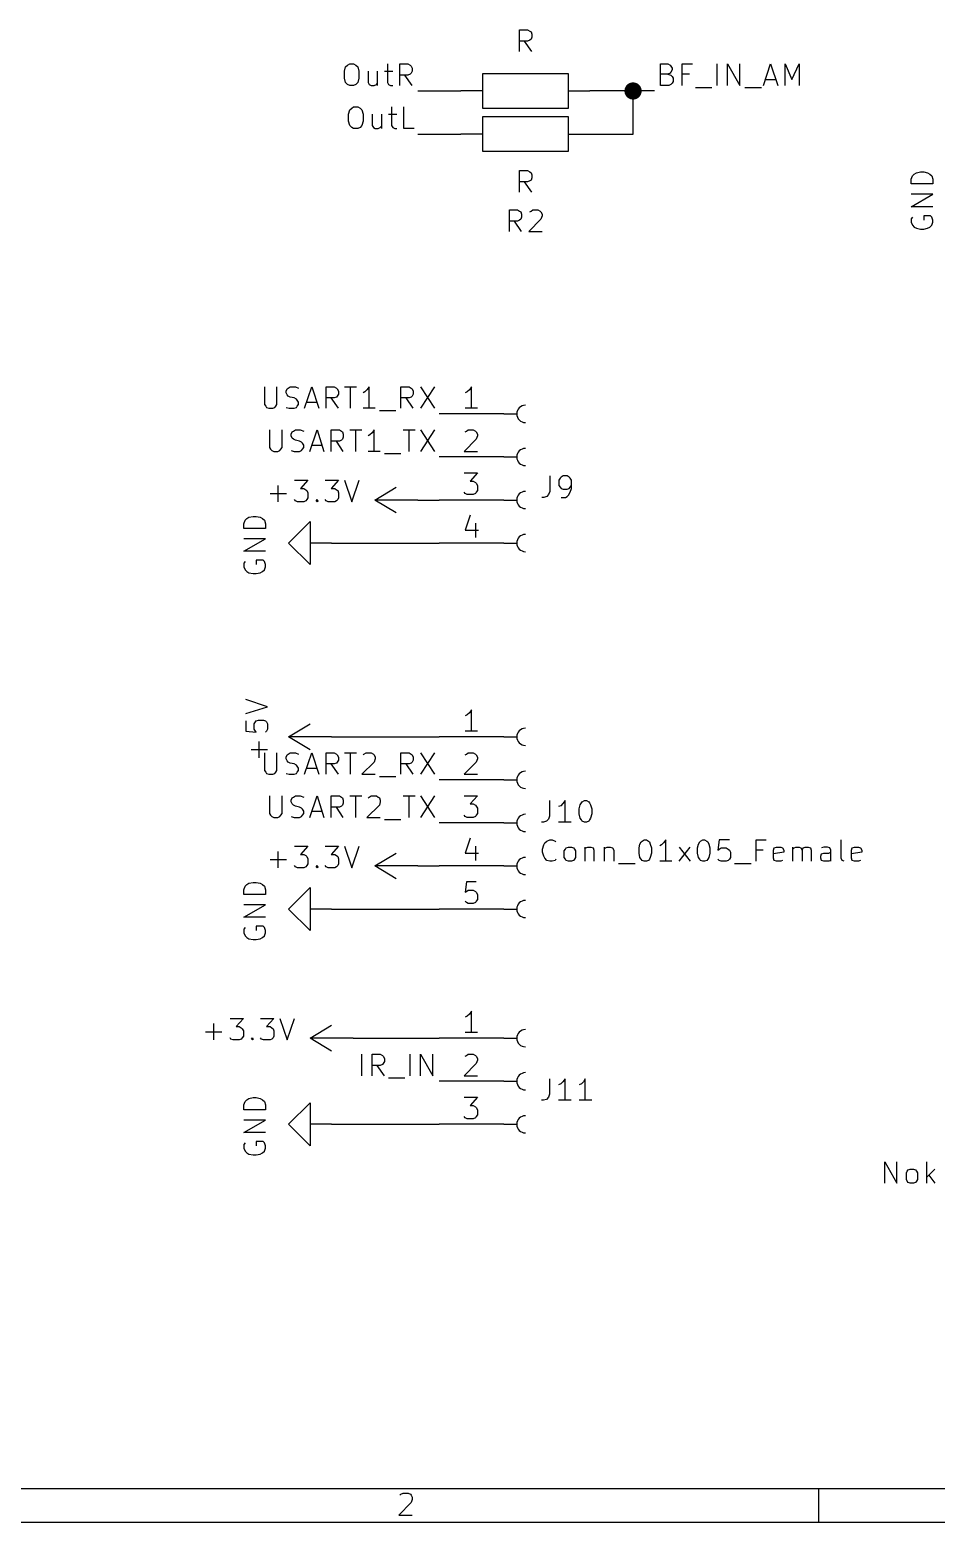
# Model space of a CAD drawing. Extents: x 0.4 to 11.3, y -7.9 to -0.4.
# Drawn here: x 2.499 to 4.604, y -7.874 to -4.408 of the extents above; entities that cross this region are included whole.
import ezdxf

# ---------------------------------------------------------------- set-up
doc = ezdxf.new("R2010")
doc.units = 0
doc.header["$MEASUREMENT"] = 0
for name, color, linetype in [('BLACK', 7, 'CONTINUOUS'), ('CYAN2', 4, 'CONTINUOUS'), ('GREEN2', 3, 'CONTINUOUS'), ('RED2', 1, 'CONTINUOUS')]:
    doc.layers.add(name, color=color, linetype=linetype)

msp = doc.modelspace()

# ---------------------------------------------------------------- linework, layer by layer
at = {"layer": 'BLACK', "linetype": 'CONTINUOUS'}
for p, q in [((3.23, -4.504), (3.232, -4.494)), ((3.23, -4.52), (3.23, -4.504)), ((3.232, -4.494), (3.237, -4.49)), ((3.237, -4.49), (3.242, -4.487)), ((3.242, -4.487), (3.251, -4.487)), ((3.251, -4.487), (3.256, -4.49)), ((3.256, -4.49), (3.261, -4.494)), ((3.261, -4.494), (3.263, -4.504)), ((3.263, -4.504), (3.263, -4.52)), ((3.285, -4.504), (3.285, -4.53)), ((3.306, -4.504), (3.306, -4.537)), ((3.323, -4.504), (3.342, -4.504)), ((3.33, -4.487), (3.33, -4.53)), ((3.358, -4.537), (3.358, -4.487)), ((3.358, -4.487), (3.377, -4.487)), ((3.377, -4.487), (3.382, -4.49)), ((3.382, -4.49), (3.385, -4.492)), ((3.385, -4.492), (3.387, -4.497)), ((3.387, -4.504), (3.385, -4.509)), ((3.387, -4.497), (3.387, -4.504)), ((3.964, -4.537), (3.964, -4.487)), ((3.964, -4.487), (3.981, -4.487)), ((3.981, -4.487), (3.986, -4.49)), ((3.986, -4.49), (3.988, -4.492)), ((3.988, -4.492), (3.991, -4.497)), ((3.991, -4.501), (3.988, -4.506)), ((3.991, -4.497), (3.991, -4.501)), ((4.014, -4.537), (4.014, -4.487)), ((4.014, -4.487), (4.038, -4.487)), ((4.095, -4.537), (4.095, -4.487)), ((4.119, -4.537), (4.119, -4.487)), ((4.119, -4.487), (4.148, -4.537)), ((4.148, -4.537), (4.148, -4.487)), ((4.203, -4.537), (4.219, -4.487)), ((4.219, -4.487), (4.236, -4.537)), ((4.253, -4.537), (4.253, -4.487)), ((4.253, -4.487), (4.269, -4.523)), ((4.269, -4.523), (4.286, -4.487)), ((4.286, -4.487), (4.286, -4.537)), ((3.232, -4.53), (3.23, -4.52)), ((3.237, -4.535), (3.232, -4.53)), ((3.242, -4.537), (3.237, -4.535)), ((3.251, -4.537), (3.242, -4.537)), ((3.256, -4.535), (3.251, -4.537)), ((3.261, -4.53), (3.256, -4.535)), ((3.263, -4.52), (3.261, -4.53)), ((3.285, -4.53), (3.287, -4.535)), ((3.287, -4.535), (3.292, -4.537)), ((3.292, -4.537), (3.299, -4.537)), ((3.299, -4.537), (3.304, -4.535)), ((3.304, -4.535), (3.306, -4.532)), ((3.33, -4.53), (3.332, -4.535)), ((3.332, -4.535), (3.337, -4.537)), ((3.337, -4.537), (3.342, -4.537)), ((3.377, -4.513), (3.358, -4.513)), ((3.387, -4.537), (3.37, -4.513)), ((3.382, -4.511), (3.377, -4.513)), ((3.385, -4.509), (3.382, -4.511)), ((3.981, -4.511), (3.964, -4.511)), ((3.983, -4.537), (3.964, -4.537)), ((3.986, -4.509), (3.981, -4.511)), ((3.981, -4.511), (3.988, -4.513)), ((3.988, -4.535), (3.983, -4.537)), ((3.988, -4.506), (3.986, -4.509)), ((3.988, -4.513), (3.991, -4.516)), ((3.991, -4.532), (3.988, -4.535)), ((3.991, -4.516), (3.993, -4.52)), ((3.993, -4.528), (3.991, -4.532)), ((3.993, -4.52), (3.993, -4.528)), ((4.031, -4.511), (4.014, -4.511)), ((4.207, -4.523), (4.231, -4.523)), ((4.045, -4.542), (4.083, -4.542)), ((4.16, -4.542), (4.198, -4.542)), ((3.239, -4.604), (3.242, -4.594)), ((3.239, -4.62), (3.239, -4.604)), ((3.242, -4.594), (3.247, -4.59)), ((3.247, -4.59), (3.251, -4.587)), ((3.251, -4.587), (3.261, -4.587)), ((3.261, -4.587), (3.266, -4.59)), ((3.266, -4.59), (3.27, -4.594)), ((3.27, -4.594), (3.273, -4.604)), ((3.273, -4.604), (3.273, -4.62)), ((3.294, -4.604), (3.294, -4.63)), ((3.316, -4.604), (3.316, -4.637)), ((3.332, -4.604), (3.351, -4.604)), ((3.339, -4.587), (3.339, -4.63)), ((3.368, -4.637), (3.368, -4.587)), ((3.242, -4.63), (3.239, -4.62)), ((3.247, -4.635), (3.242, -4.63)), ((3.251, -4.637), (3.247, -4.635)), ((3.261, -4.637), (3.251, -4.637)), ((3.266, -4.635), (3.261, -4.637)), ((3.27, -4.63), (3.266, -4.635)), ((3.273, -4.62), (3.27, -4.63)), ((3.294, -4.63), (3.297, -4.635)), ((3.297, -4.635), (3.301, -4.637)), ((3.301, -4.637), (3.308, -4.637)), ((3.308, -4.637), (3.313, -4.635)), ((3.313, -4.635), (3.316, -4.632)), ((3.339, -4.63), (3.342, -4.635)), ((3.342, -4.635), (3.347, -4.637)), ((3.347, -4.637), (3.351, -4.637)), ((3.392, -4.637), (3.368, -4.637)), ((3.044, -5.237), (3.044, -5.278)), ((3.073, -5.278), (3.073, -5.237)), ((3.094, -5.247), (3.097, -5.242)), ((3.094, -5.251), (3.094, -5.247)), ((3.097, -5.256), (3.094, -5.251)), ((3.097, -5.242), (3.099, -5.24)), ((3.099, -5.259), (3.097, -5.256)), ((3.099, -5.24), (3.104, -5.237)), ((3.104, -5.261), (3.099, -5.259)), ((3.104, -5.237), (3.116, -5.237)), ((3.113, -5.263), (3.104, -5.261)), ((3.118, -5.266), (3.113, -5.263)), ((3.116, -5.237), (3.123, -5.24)), ((3.12, -5.268), (3.118, -5.266)), ((3.123, -5.273), (3.12, -5.268)), ((3.137, -5.287), (3.154, -5.237)), ((3.154, -5.237), (3.17, -5.287)), ((3.187, -5.287), (3.187, -5.237)), ((3.187, -5.237), (3.206, -5.237)), ((3.206, -5.263), (3.187, -5.263)), ((3.216, -5.287), (3.199, -5.263)), ((3.206, -5.237), (3.211, -5.24)), ((3.211, -5.261), (3.206, -5.263)), ((3.211, -5.24), (3.213, -5.242)), ((3.213, -5.259), (3.211, -5.261)), ((3.213, -5.242), (3.216, -5.247)), ((3.216, -5.254), (3.213, -5.259)), ((3.216, -5.247), (3.216, -5.254)), ((3.23, -5.237), (3.258, -5.237)), ((3.244, -5.287), (3.244, -5.237)), ((3.277, -5.249), (3.273, -5.251)), ((3.282, -5.244), (3.277, -5.249)), ((3.287, -5.237), (3.282, -5.244)), ((3.287, -5.287), (3.287, -5.237)), ((3.361, -5.287), (3.361, -5.237)), ((3.361, -5.237), (3.38, -5.237)), ((3.38, -5.263), (3.361, -5.263)), ((3.389, -5.287), (3.373, -5.263)), ((3.38, -5.237), (3.385, -5.24)), ((3.385, -5.261), (3.38, -5.263)), ((3.385, -5.24), (3.387, -5.242)), ((3.387, -5.259), (3.385, -5.261)), ((3.387, -5.242), (3.389, -5.247)), ((3.389, -5.254), (3.387, -5.259)), ((3.389, -5.247), (3.389, -5.254)), ((3.406, -5.237), (3.439, -5.287)), ((3.439, -5.237), (3.406, -5.287)), ((3.044, -5.278), (3.047, -5.282)), ((3.047, -5.282), (3.049, -5.285)), ((3.049, -5.285), (3.054, -5.287)), ((3.054, -5.287), (3.063, -5.287)), ((3.063, -5.287), (3.068, -5.285)), ((3.068, -5.285), (3.07, -5.282)), ((3.07, -5.282), (3.073, -5.278)), ((3.094, -5.285), (3.101, -5.287)), ((3.101, -5.287), (3.113, -5.287)), ((3.113, -5.287), (3.118, -5.285)), ((3.118, -5.285), (3.12, -5.282)), ((3.12, -5.282), (3.123, -5.278)), ((3.123, -5.278), (3.123, -5.273)), ((3.142, -5.273), (3.166, -5.273)), ((3.301, -5.287), (3.273, -5.287)), ((3.311, -5.292), (3.349, -5.292)), ((3.056, -5.337), (3.056, -5.378)), ((3.085, -5.378), (3.085, -5.337)), ((3.111, -5.34), (3.116, -5.337)), ((3.116, -5.337), (3.127, -5.337)), ((3.127, -5.337), (3.135, -5.34)), ((3.149, -5.387), (3.166, -5.337)), ((3.166, -5.337), (3.182, -5.387)), ((3.199, -5.387), (3.199, -5.337)), ((3.199, -5.337), (3.218, -5.337)), ((3.218, -5.337), (3.223, -5.34)), ((3.242, -5.337), (3.27, -5.337)), ((3.256, -5.387), (3.256, -5.337)), ((3.299, -5.337), (3.294, -5.344)), ((3.299, -5.387), (3.299, -5.337)), ((3.366, -5.337), (3.394, -5.337)), ((3.38, -5.387), (3.38, -5.337)), ((3.406, -5.337), (3.439, -5.387)), ((3.439, -5.337), (3.406, -5.387)), ((3.106, -5.347), (3.108, -5.342)), ((3.106, -5.351), (3.106, -5.347)), ((3.108, -5.356), (3.106, -5.351)), ((3.108, -5.342), (3.111, -5.34)), ((3.111, -5.359), (3.108, -5.356)), ((3.116, -5.361), (3.111, -5.359)), ((3.125, -5.363), (3.116, -5.361)), ((3.13, -5.366), (3.125, -5.363)), ((3.132, -5.368), (3.13, -5.366)), ((3.135, -5.373), (3.132, -5.368)), ((3.218, -5.363), (3.199, -5.363)), ((3.227, -5.387), (3.211, -5.363)), ((3.223, -5.361), (3.218, -5.363)), ((3.223, -5.34), (3.225, -5.342)), ((3.225, -5.359), (3.223, -5.361)), ((3.225, -5.342), (3.227, -5.347)), ((3.227, -5.354), (3.225, -5.359)), ((3.227, -5.347), (3.227, -5.354)), ((3.289, -5.349), (3.285, -5.351)), ((3.294, -5.344), (3.289, -5.349)), ((3.056, -5.378), (3.058, -5.382)), ((3.058, -5.382), (3.061, -5.385)), ((3.061, -5.385), (3.066, -5.387)), ((3.066, -5.387), (3.075, -5.387)), ((3.075, -5.387), (3.08, -5.385)), ((3.08, -5.385), (3.082, -5.382)), ((3.082, -5.382), (3.085, -5.378)), ((3.106, -5.385), (3.113, -5.387)), ((3.113, -5.387), (3.125, -5.387)), ((3.125, -5.387), (3.13, -5.385)), ((3.13, -5.385), (3.132, -5.382)), ((3.132, -5.382), (3.135, -5.378)), ((3.135, -5.378), (3.135, -5.373)), ((3.154, -5.373), (3.177, -5.373)), ((3.313, -5.387), (3.285, -5.387)), ((3.323, -5.392), (3.361, -5.392)), ((3.044, -6.087), (3.044, -6.128)), ((3.073, -6.128), (3.073, -6.087)), ((3.094, -6.097), (3.097, -6.092)), ((3.094, -6.101), (3.094, -6.097)), ((3.097, -6.092), (3.099, -6.09)), ((3.099, -6.09), (3.104, -6.087)), ((3.104, -6.087), (3.116, -6.087)), ((3.116, -6.087), (3.123, -6.09)), ((3.137, -6.137), (3.154, -6.087)), ((3.154, -6.087), (3.17, -6.137)), ((3.187, -6.137), (3.187, -6.087)), ((3.187, -6.087), (3.206, -6.087)), ((3.206, -6.087), (3.211, -6.09)), ((3.211, -6.09), (3.213, -6.092)), ((3.213, -6.092), (3.216, -6.097)), ((3.216, -6.097), (3.216, -6.104)), ((3.23, -6.087), (3.258, -6.087)), ((3.244, -6.137), (3.244, -6.087)), ((3.273, -6.092), (3.275, -6.09)), ((3.275, -6.09), (3.28, -6.087)), ((3.28, -6.087), (3.292, -6.087)), ((3.292, -6.087), (3.297, -6.09)), ((3.297, -6.09), (3.299, -6.092)), ((3.299, -6.092), (3.301, -6.097)), ((3.301, -6.097), (3.301, -6.101)), ((3.361, -6.137), (3.361, -6.087)), ((3.361, -6.087), (3.38, -6.087)), ((3.38, -6.087), (3.385, -6.09)), ((3.385, -6.09), (3.387, -6.092)), ((3.387, -6.092), (3.389, -6.097)), ((3.389, -6.097), (3.389, -6.104)), ((3.406, -6.087), (3.439, -6.137)), ((3.439, -6.087), (3.406, -6.137)), ((3.044, -6.128), (3.047, -6.132)), ((3.047, -6.132), (3.049, -6.135)), ((3.068, -6.135), (3.07, -6.132)), ((3.07, -6.132), (3.073, -6.128)), ((3.097, -6.106), (3.094, -6.101)), ((3.099, -6.109), (3.097, -6.106)), ((3.104, -6.111), (3.099, -6.109)), ((3.113, -6.113), (3.104, -6.111)), ((3.118, -6.116), (3.113, -6.113)), ((3.12, -6.118), (3.118, -6.116)), ((3.118, -6.135), (3.12, -6.132)), ((3.123, -6.123), (3.12, -6.118)), ((3.12, -6.132), (3.123, -6.128)), ((3.123, -6.128), (3.123, -6.123)), ((3.142, -6.123), (3.166, -6.123)), ((3.206, -6.113), (3.187, -6.113)), ((3.216, -6.137), (3.199, -6.113)), ((3.211, -6.111), (3.206, -6.113)), ((3.213, -6.109), (3.211, -6.111)), ((3.216, -6.104), (3.213, -6.109)), ((3.299, -6.109), (3.27, -6.137)), ((3.301, -6.101), (3.299, -6.109)), ((3.38, -6.113), (3.361, -6.113)), ((3.389, -6.137), (3.373, -6.113)), ((3.385, -6.111), (3.38, -6.113)), ((3.387, -6.109), (3.385, -6.111)), ((3.389, -6.104), (3.387, -6.109)), ((3.049, -6.135), (3.054, -6.137)), ((3.054, -6.137), (3.063, -6.137)), ((3.063, -6.137), (3.068, -6.135)), ((3.094, -6.135), (3.101, -6.137)), ((3.101, -6.137), (3.113, -6.137)), ((3.113, -6.137), (3.118, -6.135)), ((3.27, -6.137), (3.301, -6.137)), ((3.311, -6.142), (3.349, -6.142)), ((3.056, -6.187), (3.056, -6.228)), ((3.085, -6.228), (3.085, -6.187)), ((3.106, -6.197), (3.108, -6.192)), ((3.106, -6.201), (3.106, -6.197)), ((3.108, -6.206), (3.106, -6.201)), ((3.108, -6.192), (3.111, -6.19)), ((3.111, -6.19), (3.116, -6.187)), ((3.116, -6.187), (3.127, -6.187)), ((3.127, -6.187), (3.135, -6.19)), ((3.149, -6.237), (3.166, -6.187)), ((3.166, -6.187), (3.182, -6.237)), ((3.199, -6.237), (3.199, -6.187)), ((3.199, -6.187), (3.218, -6.187)), ((3.218, -6.187), (3.223, -6.19)), ((3.223, -6.19), (3.225, -6.192)), ((3.225, -6.192), (3.227, -6.197)), ((3.227, -6.204), (3.225, -6.209)), ((3.227, -6.197), (3.227, -6.204)), ((3.242, -6.187), (3.27, -6.187)), ((3.256, -6.237), (3.256, -6.187)), ((3.285, -6.192), (3.287, -6.19)), ((3.287, -6.19), (3.292, -6.187)), ((3.292, -6.187), (3.304, -6.187)), ((3.304, -6.187), (3.308, -6.19)), ((3.308, -6.19), (3.311, -6.192)), ((3.311, -6.192), (3.313, -6.197)), ((3.313, -6.201), (3.311, -6.209)), ((3.313, -6.197), (3.313, -6.201)), ((3.366, -6.187), (3.394, -6.187)), ((3.38, -6.237), (3.38, -6.187)), ((3.406, -6.187), (3.439, -6.237)), ((3.439, -6.187), (3.406, -6.237)), ((3.056, -6.228), (3.058, -6.232)), ((3.058, -6.232), (3.061, -6.235)), ((3.061, -6.235), (3.066, -6.237)), ((3.066, -6.237), (3.075, -6.237)), ((3.075, -6.237), (3.08, -6.235)), ((3.08, -6.235), (3.082, -6.232)), ((3.082, -6.232), (3.085, -6.228)), ((3.106, -6.235), (3.113, -6.237)), ((3.111, -6.209), (3.108, -6.206)), ((3.116, -6.211), (3.111, -6.209)), ((3.113, -6.237), (3.125, -6.237)), ((3.125, -6.213), (3.116, -6.211)), ((3.13, -6.216), (3.125, -6.213)), ((3.125, -6.237), (3.13, -6.235)), ((3.132, -6.218), (3.13, -6.216)), ((3.13, -6.235), (3.132, -6.232)), ((3.135, -6.223), (3.132, -6.218)), ((3.132, -6.232), (3.135, -6.228)), ((3.135, -6.228), (3.135, -6.223)), ((3.154, -6.223), (3.177, -6.223)), ((3.218, -6.213), (3.199, -6.213)), ((3.227, -6.237), (3.211, -6.213)), ((3.223, -6.211), (3.218, -6.213)), ((3.225, -6.209), (3.223, -6.211)), ((3.311, -6.209), (3.282, -6.237)), ((3.282, -6.237), (3.313, -6.237)), ((3.323, -6.242), (3.361, -6.242)), ((3.27, -6.837), (3.27, -6.787)), ((3.294, -6.837), (3.294, -6.787)), ((3.294, -6.787), (3.313, -6.787)), ((3.313, -6.787), (3.318, -6.79)), ((3.318, -6.79), (3.32, -6.792)), ((3.32, -6.792), (3.323, -6.797)), ((3.382, -6.837), (3.382, -6.787)), ((3.406, -6.837), (3.406, -6.787)), ((3.406, -6.787), (3.435, -6.837)), ((3.435, -6.837), (3.435, -6.787)), ((3.313, -6.813), (3.294, -6.813)), ((3.323, -6.837), (3.306, -6.813)), ((3.318, -6.811), (3.313, -6.813)), ((3.32, -6.809), (3.318, -6.811)), ((3.323, -6.804), (3.32, -6.809)), ((3.323, -6.797), (3.323, -6.804)), ((3.332, -6.842), (3.37, -6.842)), ((4.485, -7.087), (4.485, -7.037)), ((4.485, -7.037), (4.513, -7.087)), ((4.513, -7.087), (4.513, -7.037)), ((4.535, -7.063), (4.537, -7.059)), ((4.535, -7.078), (4.535, -7.063)), ((4.537, -7.059), (4.539, -7.056)), ((4.539, -7.056), (4.544, -7.054)), ((4.544, -7.054), (4.551, -7.054)), ((4.551, -7.054), (4.556, -7.056)), ((4.556, -7.056), (4.558, -7.059)), ((4.558, -7.059), (4.561, -7.063)), ((4.561, -7.063), (4.561, -7.078)), ((4.582, -7.087), (4.582, -7.037)), ((4.601, -7.054), (4.582, -7.073)), ((4.587, -7.068), (4.601, -7.087)), ((4.537, -7.082), (4.535, -7.078)), ((4.539, -7.085), (4.537, -7.082)), ((4.544, -7.087), (4.539, -7.085)), ((4.551, -7.087), (4.544, -7.087)), ((4.556, -7.085), (4.551, -7.087)), ((4.558, -7.082), (4.556, -7.085)), ((4.561, -7.078), (4.558, -7.082))]:
    msp.add_line(p, q, dxfattribs=at)
at = {"layer": 'CYAN2', "linetype": 'CONTINUOUS'}
for p, q in [((3.636, -4.458), (3.636, -4.408)), ((3.636, -4.408), (3.655, -4.408)), ((3.655, -4.434), (3.636, -4.434)), ((3.665, -4.458), (3.648, -4.434)), ((3.655, -4.408), (3.66, -4.411)), ((3.66, -4.432), (3.655, -4.434)), ((3.66, -4.411), (3.663, -4.413)), ((3.663, -4.43), (3.66, -4.432)), ((3.663, -4.413), (3.665, -4.418)), ((3.665, -4.425), (3.663, -4.43)), ((3.665, -4.418), (3.665, -4.425)), ((3.636, -4.785), (3.636, -4.735)), ((3.636, -4.735), (3.655, -4.735)), ((3.655, -4.735), (3.66, -4.738)), ((3.66, -4.738), (3.663, -4.74)), ((3.663, -4.74), (3.665, -4.745)), ((3.665, -4.745), (3.665, -4.752)), ((4.546, -4.755), (4.549, -4.747)), ((4.549, -4.747), (4.553, -4.743)), ((4.553, -4.743), (4.558, -4.74)), ((4.558, -4.74), (4.568, -4.738)), ((4.568, -4.738), (4.575, -4.738)), ((4.575, -4.738), (4.584, -4.74)), ((4.584, -4.74), (4.589, -4.743)), ((4.589, -4.743), (4.594, -4.747)), ((4.594, -4.747), (4.596, -4.755)), ((3.655, -4.761), (3.636, -4.761)), ((3.665, -4.785), (3.648, -4.761)), ((3.66, -4.759), (3.655, -4.761)), ((3.663, -4.757), (3.66, -4.759)), ((3.665, -4.752), (3.663, -4.757)), ((4.546, -4.766), (4.546, -4.755)), ((4.596, -4.766), (4.546, -4.766)), ((4.596, -4.755), (4.596, -4.766)), ((4.546, -4.819), (4.596, -4.79)), ((4.596, -4.79), (4.546, -4.79)), ((3.613, -4.876), (3.613, -4.826)), ((3.613, -4.826), (3.632, -4.826)), ((3.632, -4.852), (3.613, -4.852)), ((3.641, -4.876), (3.625, -4.852)), ((3.632, -4.826), (3.636, -4.829)), ((3.636, -4.85), (3.632, -4.852)), ((3.636, -4.829), (3.639, -4.831)), ((3.639, -4.848), (3.636, -4.85)), ((3.639, -4.831), (3.641, -4.836)), ((3.641, -4.843), (3.639, -4.848)), ((3.641, -4.836), (3.641, -4.843)), ((3.686, -4.848), (3.658, -4.876)), ((3.66, -4.831), (3.663, -4.829)), ((3.663, -4.829), (3.667, -4.826)), ((3.667, -4.826), (3.679, -4.826)), ((3.679, -4.826), (3.684, -4.829)), ((3.684, -4.829), (3.686, -4.831)), ((3.686, -4.831), (3.689, -4.836)), ((3.689, -4.84), (3.686, -4.848)), ((3.689, -4.836), (3.689, -4.84)), ((4.596, -4.819), (4.546, -4.819)), ((4.549, -4.843), (4.546, -4.847)), ((4.546, -4.847), (4.546, -4.855)), ((4.591, -4.84), (4.575, -4.84)), ((4.575, -4.84), (4.575, -4.85)), ((4.594, -4.843), (4.591, -4.84)), ((4.596, -4.85), (4.594, -4.843)), ((4.596, -4.855), (4.596, -4.85)), ((3.658, -4.876), (3.689, -4.876)), ((4.546, -4.855), (4.549, -4.862)), ((4.549, -4.862), (4.553, -4.866)), ((4.553, -4.866), (4.558, -4.869)), ((4.558, -4.869), (4.568, -4.871)), ((4.568, -4.871), (4.575, -4.871)), ((4.575, -4.871), (4.584, -4.869)), ((4.584, -4.869), (4.589, -4.866)), ((4.589, -4.866), (4.594, -4.862)), ((4.594, -4.862), (4.596, -4.855)), ((3.076, -5.504), (3.076, -5.466)), ((3.114, -5.454), (3.145, -5.454)), ((3.145, -5.454), (3.128, -5.473)), ((3.128, -5.473), (3.135, -5.473)), ((3.135, -5.473), (3.14, -5.476)), ((3.14, -5.476), (3.142, -5.478)), ((3.185, -5.454), (3.216, -5.454)), ((3.216, -5.454), (3.199, -5.473)), ((3.199, -5.473), (3.207, -5.473)), ((3.207, -5.473), (3.211, -5.476)), ((3.211, -5.476), (3.214, -5.478)), ((3.23, -5.454), (3.247, -5.504)), ((3.247, -5.504), (3.264, -5.454)), ((3.707, -5.444), (3.707, -5.48)), ((3.731, -5.449), (3.728, -5.454)), ((3.728, -5.454), (3.728, -5.466)), ((3.728, -5.466), (3.731, -5.47)), ((3.733, -5.447), (3.731, -5.449)), ((3.731, -5.47), (3.733, -5.473)), ((3.738, -5.444), (3.733, -5.447)), ((3.733, -5.473), (3.738, -5.475)), ((3.747, -5.444), (3.738, -5.444)), ((3.738, -5.475), (3.747, -5.475)), ((3.752, -5.447), (3.747, -5.444)), ((3.747, -5.475), (3.752, -5.473)), ((3.754, -5.449), (3.752, -5.447)), ((3.752, -5.473), (3.754, -5.47)), ((3.757, -5.454), (3.754, -5.449)), ((3.754, -5.47), (3.757, -5.466)), ((3.754, -5.482), (3.757, -5.473)), ((3.757, -5.473), (3.757, -5.454)), ((3.057, -5.485), (3.095, -5.485)), ((3.116, -5.502), (3.114, -5.499)), ((3.121, -5.504), (3.116, -5.502)), ((3.135, -5.504), (3.121, -5.504)), ((3.14, -5.502), (3.135, -5.504)), ((3.142, -5.499), (3.14, -5.502)), ((3.142, -5.478), (3.145, -5.483)), ((3.145, -5.495), (3.142, -5.499)), ((3.145, -5.483), (3.145, -5.495)), ((3.164, -5.502), (3.166, -5.499)), ((3.166, -5.504), (3.164, -5.502)), ((3.166, -5.499), (3.168, -5.502)), ((3.166, -5.499), (3.166, -5.504)), ((3.168, -5.502), (3.166, -5.504)), ((3.187, -5.502), (3.185, -5.499)), ((3.192, -5.504), (3.187, -5.502)), ((3.207, -5.504), (3.192, -5.504)), ((3.211, -5.502), (3.207, -5.504)), ((3.214, -5.499), (3.211, -5.502)), ((3.214, -5.478), (3.216, -5.483)), ((3.216, -5.495), (3.214, -5.499)), ((3.216, -5.483), (3.216, -5.495)), ((3.693, -5.494), (3.688, -5.494)), ((3.7, -5.492), (3.693, -5.494)), ((3.704, -5.487), (3.7, -5.492)), ((3.707, -5.48), (3.704, -5.487)), ((3.733, -5.494), (3.743, -5.494)), ((3.743, -5.494), (3.747, -5.492)), ((3.747, -5.492), (3.75, -5.489)), ((3.75, -5.489), (3.754, -5.482)), ((2.999, -5.547), (3.003, -5.543)), ((3.003, -5.543), (3.008, -5.54)), ((3.008, -5.54), (3.018, -5.538)), ((3.018, -5.538), (3.025, -5.538)), ((3.025, -5.538), (3.034, -5.54)), ((3.034, -5.54), (3.039, -5.543)), ((3.039, -5.543), (3.044, -5.547)), ((2.996, -5.555), (2.999, -5.547)), ((2.996, -5.566), (2.996, -5.555)), ((3.046, -5.566), (2.996, -5.566)), ((3.044, -5.547), (3.046, -5.555)), ((3.046, -5.555), (3.046, -5.566)), ((2.996, -5.619), (3.046, -5.59)), ((3.046, -5.59), (2.996, -5.59)), ((3.046, -5.619), (2.996, -5.619)), ((2.999, -5.643), (2.996, -5.647)), ((2.996, -5.647), (2.996, -5.655)), ((3.041, -5.64), (3.025, -5.64)), ((3.025, -5.64), (3.025, -5.65)), ((3.044, -5.643), (3.041, -5.64)), ((3.046, -5.65), (3.044, -5.643)), ((2.996, -5.655), (2.999, -5.662)), ((2.999, -5.662), (3.003, -5.666)), ((3.003, -5.666), (3.008, -5.669)), ((3.008, -5.669), (3.018, -5.671)), ((3.018, -5.671), (3.025, -5.671)), ((3.025, -5.671), (3.034, -5.669)), ((3.034, -5.669), (3.039, -5.666)), ((3.039, -5.666), (3.044, -5.662)), ((3.044, -5.662), (3.046, -5.655)), ((3.046, -5.655), (3.046, -5.65)), ((3.051, -5.98), (3.001, -5.963)), ((3.001, -5.996), (3.051, -5.98)), ((3.001, -6.013), (3.001, -6.037)), ((3.02, -6.02), (3.023, -6.015)), ((3.02, -6.032), (3.02, -6.02)), ((3.023, -6.015), (3.025, -6.013)), ((3.025, -6.013), (3.03, -6.011)), ((3.03, -6.011), (3.042, -6.011)), ((3.042, -6.011), (3.046, -6.013)), ((3.046, -6.013), (3.049, -6.015)), ((3.049, -6.015), (3.051, -6.02)), ((3.051, -6.02), (3.051, -6.032)), ((3.001, -6.037), (3.025, -6.039)), ((3.023, -6.037), (3.02, -6.032)), ((3.025, -6.039), (3.023, -6.037)), ((3.032, -6.099), (3.032, -6.061)), ((3.049, -6.037), (3.046, -6.039)), ((3.051, -6.032), (3.049, -6.037)), ((3.051, -6.08), (3.013, -6.08)), ((3.706, -6.198), (3.706, -6.234)), ((3.742, -6.198), (3.737, -6.205)), ((3.742, -6.248), (3.742, -6.198)), ((3.777, -6.208), (3.78, -6.203)), ((3.78, -6.203), (3.782, -6.201)), ((3.782, -6.201), (3.787, -6.198)), ((3.787, -6.198), (3.792, -6.198)), ((3.792, -6.198), (3.797, -6.201)), ((3.797, -6.201), (3.799, -6.203)), ((3.799, -6.203), (3.801, -6.208)), ((3.706, -6.234), (3.704, -6.241)), ((3.732, -6.21), (3.727, -6.212)), ((3.737, -6.205), (3.732, -6.21)), ((3.775, -6.217), (3.777, -6.208)), ((3.775, -6.229), (3.775, -6.217)), ((3.777, -6.239), (3.775, -6.229)), ((3.801, -6.208), (3.804, -6.217)), ((3.804, -6.229), (3.801, -6.239)), ((3.804, -6.217), (3.804, -6.229)), ((3.692, -6.248), (3.687, -6.248)), ((3.699, -6.246), (3.692, -6.248)), ((3.704, -6.241), (3.699, -6.246)), ((3.756, -6.248), (3.727, -6.248)), ((3.78, -6.243), (3.777, -6.239)), ((3.782, -6.246), (3.78, -6.243)), ((3.787, -6.248), (3.782, -6.246)), ((3.792, -6.248), (3.787, -6.248)), ((3.797, -6.246), (3.792, -6.248)), ((3.799, -6.243), (3.797, -6.246)), ((3.801, -6.239), (3.799, -6.243)), ((3.114, -6.304), (3.145, -6.304)), ((3.145, -6.304), (3.128, -6.323)), ((3.185, -6.304), (3.216, -6.304)), ((3.216, -6.304), (3.199, -6.323)), ((3.23, -6.304), (3.247, -6.354)), ((3.247, -6.354), (3.264, -6.304)), ((3.69, -6.311), (3.693, -6.301)), ((3.693, -6.301), (3.695, -6.296)), ((3.695, -6.296), (3.7, -6.292)), ((3.7, -6.292), (3.707, -6.289)), ((3.707, -6.289), (3.712, -6.289)), ((3.712, -6.289), (3.719, -6.292)), ((3.719, -6.292), (3.721, -6.294)), ((3.743, -6.311), (3.745, -6.308)), ((3.745, -6.308), (3.75, -6.306)), ((3.75, -6.306), (3.757, -6.306)), ((3.757, -6.306), (3.762, -6.308)), ((3.762, -6.308), (3.764, -6.311)), ((3.788, -6.306), (3.788, -6.339)), ((3.788, -6.311), (3.79, -6.308)), ((3.79, -6.308), (3.795, -6.306)), ((3.795, -6.306), (3.802, -6.306)), ((3.802, -6.306), (3.807, -6.308)), ((3.807, -6.308), (3.809, -6.313)), ((3.833, -6.306), (3.833, -6.339)), ((3.833, -6.311), (3.836, -6.308)), ((3.836, -6.308), (3.84, -6.306)), ((3.84, -6.306), (3.847, -6.306)), ((3.847, -6.306), (3.852, -6.308)), ((3.852, -6.308), (3.855, -6.313)), ((3.914, -6.308), (3.916, -6.299)), ((3.914, -6.32), (3.914, -6.308)), ((3.916, -6.299), (3.919, -6.294)), ((3.919, -6.294), (3.921, -6.292)), ((3.921, -6.292), (3.926, -6.289)), ((3.926, -6.289), (3.931, -6.289)), ((3.931, -6.289), (3.936, -6.292)), ((3.936, -6.292), (3.938, -6.294)), ((3.938, -6.294), (3.94, -6.299)), ((3.94, -6.299), (3.943, -6.308)), ((3.943, -6.308), (3.943, -6.32)), ((3.966, -6.301), (3.962, -6.303)), ((3.971, -6.296), (3.966, -6.301)), ((3.976, -6.289), (3.971, -6.296)), ((3.976, -6.339), (3.976, -6.289)), ((4.007, -6.339), (4.033, -6.306)), ((4.007, -6.306), (4.033, -6.339)), ((4.05, -6.308), (4.052, -6.299)), ((4.05, -6.32), (4.05, -6.308)), ((4.052, -6.299), (4.055, -6.294)), ((4.055, -6.294), (4.057, -6.292)), ((4.057, -6.292), (4.062, -6.289)), ((4.062, -6.289), (4.066, -6.289)), ((4.066, -6.289), (4.071, -6.292)), ((4.071, -6.292), (4.074, -6.294)), ((4.074, -6.294), (4.076, -6.299)), ((4.076, -6.299), (4.078, -6.308)), ((4.078, -6.308), (4.078, -6.32)), ((4.1, -6.289), (4.097, -6.313)), ((4.124, -6.289), (4.1, -6.289)), ((4.1, -6.311), (4.105, -6.308)), ((4.105, -6.308), (4.116, -6.308)), ((4.116, -6.308), (4.121, -6.311)), ((4.186, -6.339), (4.186, -6.289)), ((4.186, -6.289), (4.209, -6.289)), ((4.226, -6.313), (4.228, -6.308)), ((4.228, -6.308), (4.233, -6.306)), ((4.233, -6.306), (4.243, -6.306)), ((4.243, -6.306), (4.247, -6.308)), ((4.247, -6.308), (4.25, -6.313)), ((4.271, -6.339), (4.271, -6.306)), ((4.271, -6.311), (4.274, -6.308)), ((4.274, -6.308), (4.278, -6.306)), ((4.278, -6.306), (4.286, -6.306)), ((4.286, -6.306), (4.29, -6.308)), ((4.29, -6.308), (4.293, -6.313)), ((4.293, -6.313), (4.295, -6.308)), ((4.295, -6.308), (4.3, -6.306)), ((4.3, -6.306), (4.307, -6.306)), ((4.307, -6.306), (4.312, -6.308)), ((4.312, -6.308), (4.314, -6.313)), ((4.343, -6.306), (4.338, -6.308)), ((4.352, -6.306), (4.343, -6.306)), ((4.357, -6.308), (4.352, -6.306)), ((4.359, -6.313), (4.357, -6.308)), ((4.383, -6.332), (4.383, -6.289)), ((4.407, -6.313), (4.409, -6.308)), ((4.409, -6.308), (4.414, -6.306)), ((4.414, -6.306), (4.424, -6.306)), ((4.424, -6.306), (4.428, -6.308)), ((4.428, -6.308), (4.431, -6.313)), ((3.057, -6.335), (3.095, -6.335)), ((3.076, -6.354), (3.076, -6.316)), ((3.128, -6.323), (3.135, -6.323)), ((3.135, -6.323), (3.14, -6.326)), ((3.14, -6.326), (3.142, -6.328)), ((3.142, -6.328), (3.145, -6.333)), ((3.145, -6.333), (3.145, -6.345)), ((3.199, -6.323), (3.207, -6.323)), ((3.207, -6.323), (3.211, -6.326)), ((3.211, -6.326), (3.214, -6.328)), ((3.214, -6.328), (3.216, -6.333)), ((3.216, -6.333), (3.216, -6.345)), ((3.69, -6.318), (3.69, -6.311)), ((3.693, -6.327), (3.69, -6.318)), ((3.695, -6.332), (3.693, -6.327)), ((3.7, -6.337), (3.695, -6.332)), ((3.707, -6.339), (3.7, -6.337)), ((3.712, -6.339), (3.707, -6.339)), ((3.719, -6.337), (3.712, -6.339)), ((3.721, -6.334), (3.719, -6.337)), ((3.74, -6.315), (3.743, -6.311)), ((3.74, -6.33), (3.74, -6.315)), ((3.743, -6.334), (3.74, -6.33)), ((3.745, -6.337), (3.743, -6.334)), ((3.75, -6.339), (3.745, -6.337)), ((3.757, -6.339), (3.75, -6.339)), ((3.762, -6.337), (3.757, -6.339)), ((3.764, -6.334), (3.762, -6.337)), ((3.764, -6.311), (3.766, -6.315)), ((3.766, -6.33), (3.764, -6.334)), ((3.766, -6.315), (3.766, -6.33)), ((3.809, -6.313), (3.809, -6.339)), ((3.855, -6.313), (3.855, -6.339)), ((3.916, -6.33), (3.914, -6.32)), ((3.919, -6.334), (3.916, -6.33)), ((3.921, -6.337), (3.919, -6.334)), ((3.926, -6.339), (3.921, -6.337)), ((3.931, -6.339), (3.926, -6.339)), ((3.936, -6.337), (3.931, -6.339)), ((3.938, -6.334), (3.936, -6.337)), ((3.94, -6.33), (3.938, -6.334)), ((3.943, -6.32), (3.94, -6.33)), ((3.99, -6.339), (3.962, -6.339)), ((4.052, -6.33), (4.05, -6.32)), ((4.055, -6.334), (4.052, -6.33)), ((4.057, -6.337), (4.055, -6.334)), ((4.062, -6.339), (4.057, -6.337)), ((4.066, -6.339), (4.062, -6.339)), ((4.071, -6.337), (4.066, -6.339)), ((4.074, -6.334), (4.071, -6.337)), ((4.076, -6.33), (4.074, -6.334)), ((4.078, -6.32), (4.076, -6.33)), ((4.097, -6.313), (4.1, -6.311)), ((4.1, -6.337), (4.097, -6.334)), ((4.105, -6.339), (4.1, -6.337)), ((4.116, -6.339), (4.105, -6.339)), ((4.121, -6.337), (4.116, -6.339)), ((4.121, -6.311), (4.124, -6.313)), ((4.124, -6.334), (4.121, -6.337)), ((4.124, -6.313), (4.126, -6.318)), ((4.126, -6.33), (4.124, -6.334)), ((4.126, -6.318), (4.126, -6.33)), ((4.202, -6.313), (4.186, -6.313)), ((4.226, -6.332), (4.226, -6.313)), ((4.25, -6.318), (4.226, -6.322)), ((4.228, -6.337), (4.226, -6.332)), ((4.233, -6.339), (4.228, -6.337)), ((4.243, -6.339), (4.233, -6.339)), ((4.247, -6.337), (4.243, -6.339)), ((4.25, -6.313), (4.25, -6.318)), ((4.293, -6.313), (4.293, -6.339)), ((4.314, -6.313), (4.314, -6.339)), ((4.336, -6.327), (4.338, -6.322)), ((4.336, -6.332), (4.336, -6.327)), ((4.338, -6.337), (4.336, -6.332)), ((4.338, -6.322), (4.343, -6.32)), ((4.343, -6.339), (4.338, -6.337)), ((4.343, -6.32), (4.355, -6.32)), ((4.355, -6.339), (4.343, -6.339)), ((4.355, -6.32), (4.359, -6.318)), ((4.359, -6.337), (4.355, -6.339)), ((4.359, -6.339), (4.359, -6.313)), ((4.386, -6.337), (4.383, -6.332)), ((4.39, -6.339), (4.386, -6.337)), ((4.407, -6.332), (4.407, -6.313)), ((4.431, -6.318), (4.407, -6.322)), ((4.409, -6.337), (4.407, -6.332)), ((4.414, -6.339), (4.409, -6.337)), ((4.424, -6.339), (4.414, -6.339)), ((4.428, -6.337), (4.424, -6.339)), ((4.431, -6.313), (4.431, -6.318)), ((3.116, -6.352), (3.114, -6.349)), ((3.121, -6.354), (3.116, -6.352)), ((3.135, -6.354), (3.121, -6.354)), ((3.14, -6.352), (3.135, -6.354)), ((3.142, -6.349), (3.14, -6.352)), ((3.145, -6.345), (3.142, -6.349)), ((3.164, -6.352), (3.166, -6.349)), ((3.166, -6.354), (3.164, -6.352)), ((3.166, -6.349), (3.168, -6.352)), ((3.166, -6.349), (3.166, -6.354)), ((3.168, -6.352), (3.166, -6.354)), ((3.187, -6.352), (3.185, -6.349)), ((3.192, -6.354), (3.187, -6.352)), ((3.207, -6.354), (3.192, -6.354)), ((3.211, -6.352), (3.207, -6.354)), ((3.214, -6.349), (3.211, -6.352)), ((3.216, -6.345), (3.214, -6.349)), ((3.866, -6.344), (3.905, -6.344)), ((4.136, -6.344), (4.174, -6.344)), ((2.996, -6.405), (2.999, -6.397)), ((2.996, -6.416), (2.996, -6.405)), ((2.999, -6.397), (3.003, -6.393)), ((3.003, -6.393), (3.008, -6.39)), ((3.008, -6.39), (3.018, -6.388)), ((3.018, -6.388), (3.025, -6.388)), ((3.025, -6.388), (3.034, -6.39)), ((3.034, -6.39), (3.039, -6.393)), ((3.039, -6.393), (3.044, -6.397)), ((3.044, -6.397), (3.046, -6.405)), ((3.046, -6.405), (3.046, -6.416)), ((3.046, -6.416), (2.996, -6.416)), ((2.996, -6.469), (3.046, -6.44)), ((3.046, -6.44), (2.996, -6.44)), ((3.046, -6.469), (2.996, -6.469)), ((2.999, -6.493), (2.996, -6.497)), ((2.996, -6.497), (2.996, -6.505)), ((2.996, -6.505), (2.999, -6.512)), ((2.999, -6.512), (3.003, -6.516)), ((3.003, -6.516), (3.008, -6.519)), ((3.041, -6.49), (3.025, -6.49)), ((3.025, -6.49), (3.025, -6.5)), ((3.034, -6.519), (3.039, -6.516)), ((3.039, -6.516), (3.044, -6.512)), ((3.044, -6.493), (3.041, -6.49)), ((3.046, -6.5), (3.044, -6.493)), ((3.044, -6.512), (3.046, -6.505)), ((3.046, -6.505), (3.046, -6.5)), ((3.008, -6.519), (3.018, -6.521)), ((3.018, -6.521), (3.025, -6.521)), ((3.025, -6.521), (3.034, -6.519)), ((2.926, -6.754), (2.926, -6.716)), ((2.964, -6.704), (2.995, -6.704)), ((2.995, -6.704), (2.978, -6.723)), ((2.978, -6.723), (2.985, -6.723)), ((2.985, -6.723), (2.99, -6.726)), ((3.035, -6.704), (3.066, -6.704)), ((3.066, -6.704), (3.049, -6.723)), ((3.049, -6.723), (3.057, -6.723)), ((3.057, -6.723), (3.061, -6.726)), ((3.08, -6.704), (3.097, -6.754)), ((3.097, -6.754), (3.114, -6.704)), ((2.907, -6.735), (2.945, -6.735)), ((2.966, -6.752), (2.964, -6.749)), ((2.971, -6.754), (2.966, -6.752)), ((2.985, -6.754), (2.971, -6.754)), ((2.99, -6.752), (2.985, -6.754)), ((2.99, -6.726), (2.992, -6.728)), ((2.992, -6.749), (2.99, -6.752)), ((2.992, -6.728), (2.995, -6.733)), ((2.995, -6.745), (2.992, -6.749)), ((2.995, -6.733), (2.995, -6.745)), ((3.014, -6.752), (3.016, -6.749)), ((3.016, -6.754), (3.014, -6.752)), ((3.016, -6.749), (3.018, -6.752)), ((3.016, -6.749), (3.016, -6.754)), ((3.018, -6.752), (3.016, -6.754)), ((3.037, -6.752), (3.035, -6.749)), ((3.042, -6.754), (3.037, -6.752)), ((3.057, -6.754), (3.042, -6.754)), ((3.061, -6.752), (3.057, -6.754)), ((3.061, -6.726), (3.064, -6.728)), ((3.064, -6.749), (3.061, -6.752)), ((3.064, -6.728), (3.066, -6.733)), ((3.066, -6.745), (3.064, -6.749)), ((3.066, -6.733), (3.066, -6.745)), ((3.706, -6.844), (3.706, -6.88)), ((3.732, -6.856), (3.727, -6.858)), ((3.737, -6.851), (3.732, -6.856)), ((3.742, -6.844), (3.737, -6.851)), ((3.742, -6.894), (3.742, -6.844)), ((3.78, -6.856), (3.775, -6.858)), ((3.785, -6.851), (3.78, -6.856)), ((3.789, -6.844), (3.785, -6.851)), ((3.789, -6.894), (3.789, -6.844)), ((2.996, -6.905), (2.999, -6.897)), ((2.999, -6.897), (3.003, -6.893)), ((3.003, -6.893), (3.008, -6.89)), ((3.008, -6.89), (3.018, -6.888)), ((3.018, -6.888), (3.025, -6.888)), ((3.025, -6.888), (3.034, -6.89)), ((3.034, -6.89), (3.039, -6.893)), ((3.039, -6.893), (3.044, -6.897)), ((3.044, -6.897), (3.046, -6.905)), ((3.692, -6.894), (3.687, -6.894)), ((3.699, -6.892), (3.692, -6.894)), ((3.704, -6.887), (3.699, -6.892)), ((3.706, -6.88), (3.704, -6.887)), ((3.756, -6.894), (3.727, -6.894)), ((3.804, -6.894), (3.775, -6.894)), ((2.996, -6.916), (2.996, -6.905)), ((3.046, -6.916), (2.996, -6.916)), ((3.046, -6.905), (3.046, -6.916)), ((2.996, -6.969), (3.046, -6.94)), ((3.046, -6.94), (2.996, -6.94)), ((3.046, -6.969), (2.996, -6.969)), ((2.999, -6.993), (2.996, -6.997)), ((2.996, -6.997), (2.996, -7.005)), ((3.041, -6.99), (3.025, -6.99)), ((3.025, -6.99), (3.025, -7)), ((3.044, -6.993), (3.041, -6.99)), ((3.046, -7), (3.044, -6.993)), ((3.046, -7.005), (3.046, -7)), ((2.996, -7.005), (2.999, -7.012)), ((2.999, -7.012), (3.003, -7.016)), ((3.003, -7.016), (3.008, -7.019)), ((3.008, -7.019), (3.018, -7.021)), ((3.018, -7.021), (3.025, -7.021)), ((3.025, -7.021), (3.034, -7.019)), ((3.034, -7.019), (3.039, -7.016)), ((3.039, -7.016), (3.044, -7.012)), ((3.044, -7.012), (3.046, -7.005))]:
    msp.add_line(p, q, dxfattribs=at)
at = {"layer": 'GREEN2', "linetype": 'CONTINUOUS'}
for p, q in [((3.4, -4.55), (3.5, -4.55)), ((3.9, -4.55), (3.8, -4.55)), ((3.9, -4.65), (3.9, -4.55)), ((3.95, -4.55), (3.9, -4.55)), ((3.4, -4.65), (3.5, -4.65)), ((3.8, -4.65), (3.9, -4.65)), ((3.4, -5.5), (3.45, -5.5)), ((3.2, -5.6), (3.45, -5.6)), ((3.2, -6.05), (3.45, -6.05)), ((3.4, -6.35), (3.45, -6.35)), ((3.2, -6.45), (3.45, -6.45)), ((3.25, -6.75), (3.45, -6.75)), ((3.2, -6.95), (3.45, -6.95))]:
    msp.add_line(p, q, dxfattribs=at)
at = {"layer": 'GREEN2', "const_width": 0.02}
msp.add_lwpolyline([(3.89, -4.55, 1), (3.91, -4.55, 1)], format="xyb", close=True, dxfattribs=at)
at = {"layer": 'RED2', "linetype": 'CONTINUOUS'}
for p, q in [((3.55, -4.51), (3.55, -4.59)), ((3.75, -4.51), (3.55, -4.51)), ((3.75, -4.59), (3.75, -4.51)), ((3.55, -4.55), (3.5, -4.55)), ((3.75, -4.55), (3.8, -4.55)), ((3.55, -4.59), (3.75, -4.59)), ((3.75, -4.61), (3.55, -4.61)), ((3.55, -4.61), (3.55, -4.69)), ((3.75, -4.69), (3.75, -4.61)), ((3.55, -4.65), (3.5, -4.65)), ((3.75, -4.65), (3.8, -4.65)), ((3.55, -4.69), (3.75, -4.69)), ((3.515, -5.249), (3.51, -5.251)), ((3.52, -5.244), (3.515, -5.249)), ((3.525, -5.237), (3.52, -5.244)), ((3.525, -5.287), (3.525, -5.237)), ((3.6, -5.3), (3.45, -5.3)), ((3.539, -5.287), (3.51, -5.287)), ((3.6, -5.3), (3.63, -5.3)), ((3.513, -5.34), (3.517, -5.337)), ((3.517, -5.337), (3.529, -5.337)), ((3.529, -5.337), (3.534, -5.34)), ((3.536, -5.359), (3.508, -5.387)), ((3.51, -5.342), (3.513, -5.34)), ((3.534, -5.34), (3.536, -5.342)), ((3.536, -5.342), (3.539, -5.347)), ((3.539, -5.351), (3.536, -5.359)), ((3.539, -5.347), (3.539, -5.351)), ((3.6, -5.4), (3.45, -5.4)), ((3.508, -5.387), (3.539, -5.387)), ((3.6, -5.4), (3.63, -5.4)), ((3.508, -5.437), (3.539, -5.437)), ((3.539, -5.437), (3.522, -5.456)), ((3.3, -5.5), (3.35, -5.47)), ((3.522, -5.456), (3.529, -5.456)), ((3.529, -5.456), (3.534, -5.459)), ((3.534, -5.459), (3.536, -5.461)), ((3.536, -5.461), (3.539, -5.466)), ((3.539, -5.466), (3.539, -5.478)), ((3.35, -5.53), (3.3, -5.5)), ((3.4, -5.5), (3.3, -5.5)), ((3.6, -5.5), (3.45, -5.5)), ((3.51, -5.485), (3.508, -5.482)), ((3.515, -5.487), (3.51, -5.485)), ((3.529, -5.487), (3.515, -5.487)), ((3.534, -5.485), (3.529, -5.487)), ((3.536, -5.482), (3.534, -5.485)), ((3.539, -5.478), (3.536, -5.482)), ((3.6, -5.5), (3.63, -5.5)), ((3.522, -5.535), (3.51, -5.57)), ((3.1, -5.6), (3.15, -5.55)), ((3.15, -5.55), (3.15, -5.6)), ((3.51, -5.57), (3.541, -5.57)), ((3.534, -5.554), (3.534, -5.587)), ((3.15, -5.65), (3.1, -5.6)), ((3.2, -5.6), (3.15, -5.6)), ((3.15, -5.6), (3.15, -5.65)), ((3.6, -5.6), (3.45, -5.6)), ((3.6, -5.6), (3.63, -5.6)), ((3.52, -5.994), (3.515, -5.999)), ((3.525, -5.987), (3.52, -5.994)), ((3.525, -6.037), (3.525, -5.987)), ((3.1, -6.05), (3.15, -6.02)), ((3.515, -5.999), (3.51, -6.001)), ((3.15, -6.08), (3.1, -6.05)), ((3.2, -6.05), (3.1, -6.05)), ((3.6, -6.05), (3.45, -6.05)), ((3.539, -6.037), (3.51, -6.037)), ((3.6, -6.05), (3.63, -6.05)), ((3.51, -6.092), (3.513, -6.09)), ((3.513, -6.09), (3.517, -6.087)), ((3.517, -6.087), (3.529, -6.087)), ((3.529, -6.087), (3.534, -6.09)), ((3.534, -6.09), (3.536, -6.092)), ((3.536, -6.092), (3.539, -6.097)), ((3.539, -6.097), (3.539, -6.101)), ((3.536, -6.109), (3.508, -6.137)), ((3.539, -6.101), (3.536, -6.109)), ((3.6, -6.15), (3.45, -6.15)), ((3.508, -6.137), (3.539, -6.137)), ((3.6, -6.15), (3.63, -6.15)), ((3.508, -6.187), (3.539, -6.187)), ((3.539, -6.187), (3.522, -6.206)), ((3.51, -6.235), (3.508, -6.232)), ((3.515, -6.237), (3.51, -6.235)), ((3.529, -6.237), (3.515, -6.237)), ((3.522, -6.206), (3.529, -6.206)), ((3.529, -6.206), (3.534, -6.209)), ((3.534, -6.235), (3.529, -6.237)), ((3.534, -6.209), (3.536, -6.211)), ((3.536, -6.232), (3.534, -6.235)), ((3.536, -6.211), (3.539, -6.216)), ((3.539, -6.228), (3.536, -6.232)), ((3.539, -6.216), (3.539, -6.228)), ((3.6, -6.25), (3.45, -6.25)), ((3.6, -6.25), (3.63, -6.25)), ((3.522, -6.285), (3.51, -6.32)), ((3.534, -6.304), (3.534, -6.337)), ((3.3, -6.35), (3.35, -6.32)), ((3.51, -6.32), (3.541, -6.32)), ((3.35, -6.38), (3.3, -6.35)), ((3.4, -6.35), (3.3, -6.35)), ((3.6, -6.35), (3.45, -6.35)), ((3.6, -6.35), (3.63, -6.35)), ((3.1, -6.45), (3.15, -6.4)), ((3.15, -6.4), (3.15, -6.45)), ((3.513, -6.387), (3.51, -6.411)), ((3.51, -6.411), (3.513, -6.409)), ((3.536, -6.387), (3.513, -6.387)), ((3.513, -6.409), (3.517, -6.406)), ((3.517, -6.406), (3.529, -6.406)), ((3.529, -6.406), (3.534, -6.409)), ((3.534, -6.409), (3.536, -6.411)), ((3.536, -6.411), (3.539, -6.416)), ((3.513, -6.435), (3.51, -6.432)), ((3.517, -6.437), (3.513, -6.435)), ((3.529, -6.437), (3.517, -6.437)), ((3.534, -6.435), (3.529, -6.437)), ((3.536, -6.432), (3.534, -6.435)), ((3.539, -6.428), (3.536, -6.432)), ((3.539, -6.416), (3.539, -6.428)), ((3.15, -6.5), (3.1, -6.45)), ((3.2, -6.45), (3.15, -6.45)), ((3.15, -6.45), (3.15, -6.5)), ((3.6, -6.45), (3.45, -6.45)), ((3.6, -6.45), (3.63, -6.45)), ((3.525, -6.687), (3.52, -6.694)), ((3.525, -6.737), (3.525, -6.687)), ((3.15, -6.75), (3.2, -6.72)), ((3.515, -6.699), (3.51, -6.701)), ((3.52, -6.694), (3.515, -6.699)), ((3.2, -6.78), (3.15, -6.75)), ((3.25, -6.75), (3.15, -6.75)), ((3.6, -6.75), (3.45, -6.75)), ((3.539, -6.737), (3.51, -6.737)), ((3.6, -6.75), (3.63, -6.75)), ((3.51, -6.792), (3.513, -6.79)), ((3.513, -6.79), (3.517, -6.787)), ((3.517, -6.787), (3.529, -6.787)), ((3.529, -6.787), (3.534, -6.79)), ((3.534, -6.79), (3.536, -6.792)), ((3.536, -6.792), (3.539, -6.797)), ((3.536, -6.809), (3.508, -6.837)), ((3.539, -6.801), (3.536, -6.809)), ((3.539, -6.797), (3.539, -6.801)), ((3.6, -6.85), (3.45, -6.85)), ((3.508, -6.837), (3.539, -6.837)), ((3.6, -6.85), (3.63, -6.85)), ((3.508, -6.887), (3.539, -6.887)), ((3.539, -6.887), (3.522, -6.906)), ((3.1, -6.95), (3.15, -6.9)), ((3.15, -6.9), (3.15, -6.95)), ((3.522, -6.906), (3.529, -6.906)), ((3.529, -6.906), (3.534, -6.909)), ((3.534, -6.909), (3.536, -6.911)), ((3.536, -6.911), (3.539, -6.916)), ((3.539, -6.928), (3.536, -6.932)), ((3.539, -6.916), (3.539, -6.928)), ((3.15, -7), (3.1, -6.95)), ((3.2, -6.95), (3.15, -6.95)), ((3.15, -6.95), (3.15, -7)), ((3.6, -6.95), (3.45, -6.95)), ((3.51, -6.935), (3.508, -6.932)), ((3.515, -6.937), (3.51, -6.935)), ((3.529, -6.937), (3.515, -6.937)), ((3.534, -6.935), (3.529, -6.937)), ((3.536, -6.932), (3.534, -6.935)), ((3.6, -6.95), (3.63, -6.95)), ((0.472, -7.796), (11.221, -7.796)), ((4.331, -7.796), (4.331, -7.874)), ((3.385, -7.828), (3.356, -7.858)), ((3.358, -7.811), (3.361, -7.809)), ((3.361, -7.809), (3.366, -7.807)), ((3.366, -7.807), (3.378, -7.807)), ((3.378, -7.807), (3.383, -7.809)), ((3.383, -7.809), (3.385, -7.811)), ((3.385, -7.811), (3.387, -7.816)), ((3.387, -7.821), (3.385, -7.828)), ((3.387, -7.816), (3.387, -7.821)), ((3.356, -7.858), (3.387, -7.858)), ((0.394, -7.874), (11.299, -7.874))]:
    msp.add_line(p, q, dxfattribs=at)
at = {"layer": 'RED2'}
for centre in [(3.65, -5.3), (3.65, -5.4), (3.65, -5.5), (3.65, -5.6), (3.65, -6.05), (3.65, -6.15), (3.65, -6.25), (3.65, -6.35), (3.65, -6.45), (3.65, -6.75), (3.65, -6.85), (3.65, -6.95)]:
    msp.add_arc(centre, 0.02, -269.9, -90.1, dxfattribs=at)

doc.saveas('drawing.dxf')
